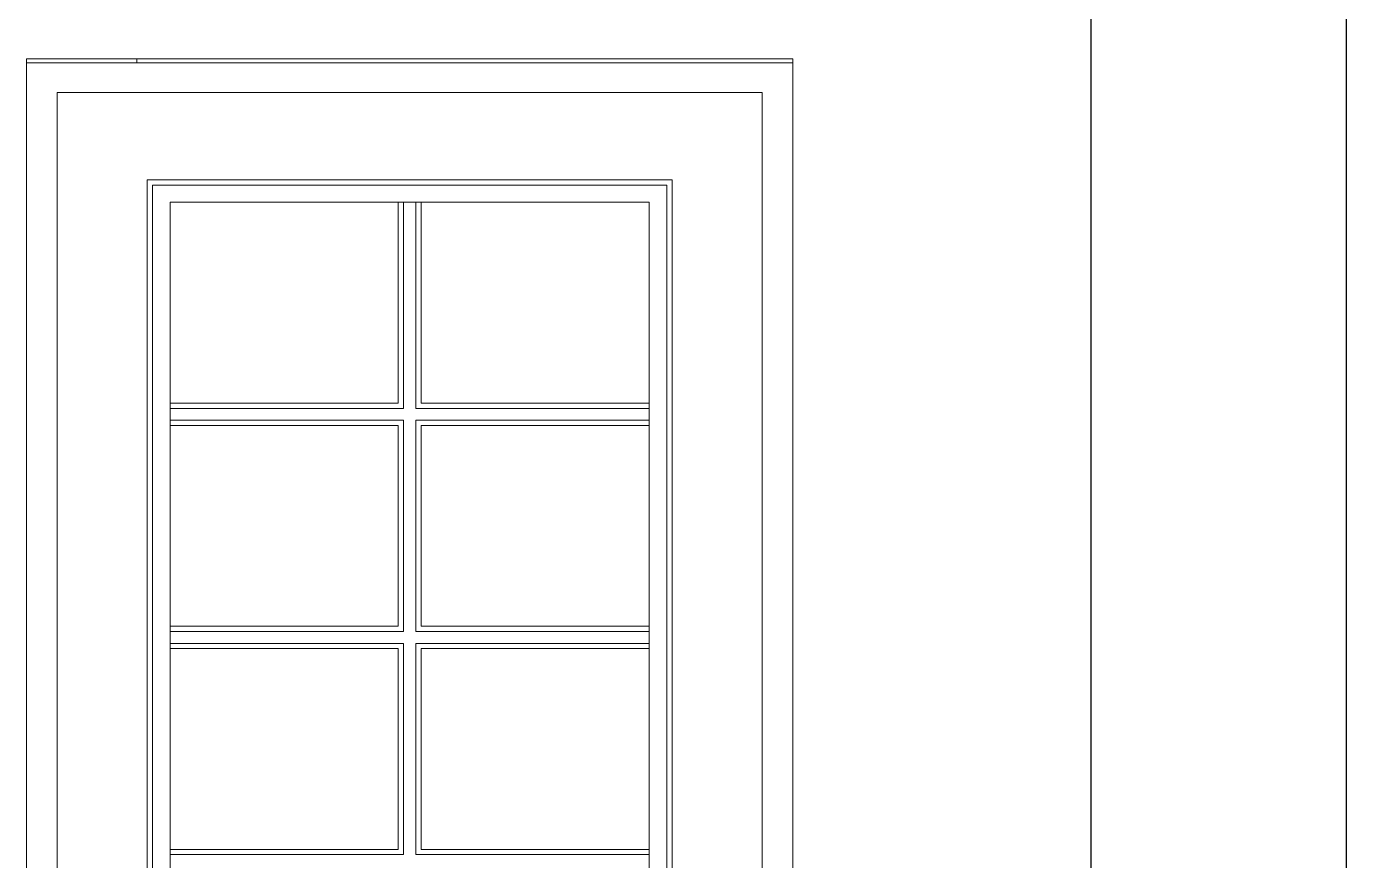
# Model space of a CAD drawing. Header units: inches. Extents: x -10117506 to -5032697, y -6529230 to -3254494.
# Drawn here: x -5046148.4 to -5046086.4, y -3258437.7 to -3258398.5 of the extents above; entities that cross this region are included whole.
import ezdxf

# ---------------------------------------------------------------- set-up
doc = ezdxf.new("R2010")
doc.units = ezdxf.units.IN
doc.header["$LTSCALE"] = 2
doc.header["$MEASUREMENT"] = 0
doc.layers.get('0').update_dxf_attribs({"linetype": 'CONTINUOUS'})
doc.layers.add('window', color=4, linetype='CONTINUOUS', lineweight=13)

msp = doc.modelspace()

# ---------------------------------------------------------------- linework, layer by layer
at = {"ltscale": 0.5}
for p, q in [((-5046098.439, -3258484.014), (-5046098.439, -3258377.014)), ((-5046086.439, -3258484.014), (-5046086.439, -3258377.014))]:
    msp.add_line(p, q, dxfattribs=at)
at = {"layer": 'window'}
for p, q in [((-5046148.439, -3258468.014), (-5046148.439, -3258400.014)), ((-5046148.439, -3258400.014), (-5046112.439, -3258400.014)), ((-5046143.248, -3258400.199), (-5046143.248, -3258400.014)), ((-5046112.439, -3258400.014), (-5046112.439, -3258468.014)), ((-5046148.439, -3258400.199), (-5046112.439, -3258400.199)), ((-5046113.886, -3258401.596), (-5046146.993, -3258401.596)), ((-5046146.993, -3258468.014), (-5046146.993, -3258401.596)), ((-5046113.886, -3258401.596), (-5046113.886, -3258468.014)), ((-5046118.116, -3258405.7), (-5046142.763, -3258405.7)), ((-5046142.763, -3258445.514), (-5046142.763, -3258405.7)), ((-5046118.368, -3258405.944), (-5046142.511, -3258405.944)), ((-5046142.511, -3258405.944), (-5046142.511, -3258468.014)), ((-5046118.368, -3258468.014), (-5046118.368, -3258405.944)), ((-5046118.116, -3258405.7), (-5046118.116, -3258468.014)), ((-5046119.196, -3258406.747), (-5046141.683, -3258406.747)), ((-5046141.683, -3258468.014), (-5046141.683, -3258406.747)), ((-5046130.979, -3258406.747), (-5046130.979, -3258416.176)), ((-5046130.727, -3258416.421), (-5046130.727, -3258406.747)), ((-5046130.151, -3258406.747), (-5046130.151, -3258416.421)), ((-5046129.899, -3258406.747), (-5046129.899, -3258416.176)), ((-5046119.196, -3258468.014), (-5046119.196, -3258406.747)), ((-5046130.979, -3258416.176), (-5046141.683, -3258416.176)), ((-5046119.196, -3258416.176), (-5046129.899, -3258416.176)), ((-5046141.683, -3258416.421), (-5046130.727, -3258416.421)), ((-5046130.151, -3258416.421), (-5046119.196, -3258416.421)), ((-5046130.727, -3258416.98), (-5046141.683, -3258416.98)), ((-5046130.979, -3258417.224), (-5046141.683, -3258417.224)), ((-5046130.979, -3258417.224), (-5046130.979, -3258426.653)), ((-5046130.727, -3258426.898), (-5046130.727, -3258416.98)), ((-5046119.196, -3258416.98), (-5046130.151, -3258416.98)), ((-5046130.151, -3258416.98), (-5046130.151, -3258426.898)), ((-5046119.196, -3258417.224), (-5046129.899, -3258417.224)), ((-5046129.899, -3258417.224), (-5046129.899, -3258426.653)), ((-5046130.979, -3258426.653), (-5046141.683, -3258426.653)), ((-5046119.196, -3258426.653), (-5046129.899, -3258426.653)), ((-5046141.683, -3258426.898), (-5046130.727, -3258426.898)), ((-5046130.151, -3258426.898), (-5046119.196, -3258426.898)), ((-5046130.727, -3258427.457), (-5046141.683, -3258427.457)), ((-5046130.979, -3258427.701), (-5046141.683, -3258427.701)), ((-5046130.979, -3258427.701), (-5046130.979, -3258437.13)), ((-5046130.727, -3258437.375), (-5046130.727, -3258427.457)), ((-5046119.196, -3258427.457), (-5046130.151, -3258427.457)), ((-5046130.151, -3258427.457), (-5046130.151, -3258437.375)), ((-5046119.196, -3258427.701), (-5046129.899, -3258427.701)), ((-5046129.899, -3258427.701), (-5046129.899, -3258437.13)), ((-5046130.979, -3258437.13), (-5046141.683, -3258437.13)), ((-5046119.196, -3258437.13), (-5046129.899, -3258437.13)), ((-5046141.683, -3258437.375), (-5046130.727, -3258437.375)), ((-5046130.151, -3258437.375), (-5046119.196, -3258437.375))]:
    msp.add_line(p, q, dxfattribs=at)

doc.saveas('drawing.dxf')
